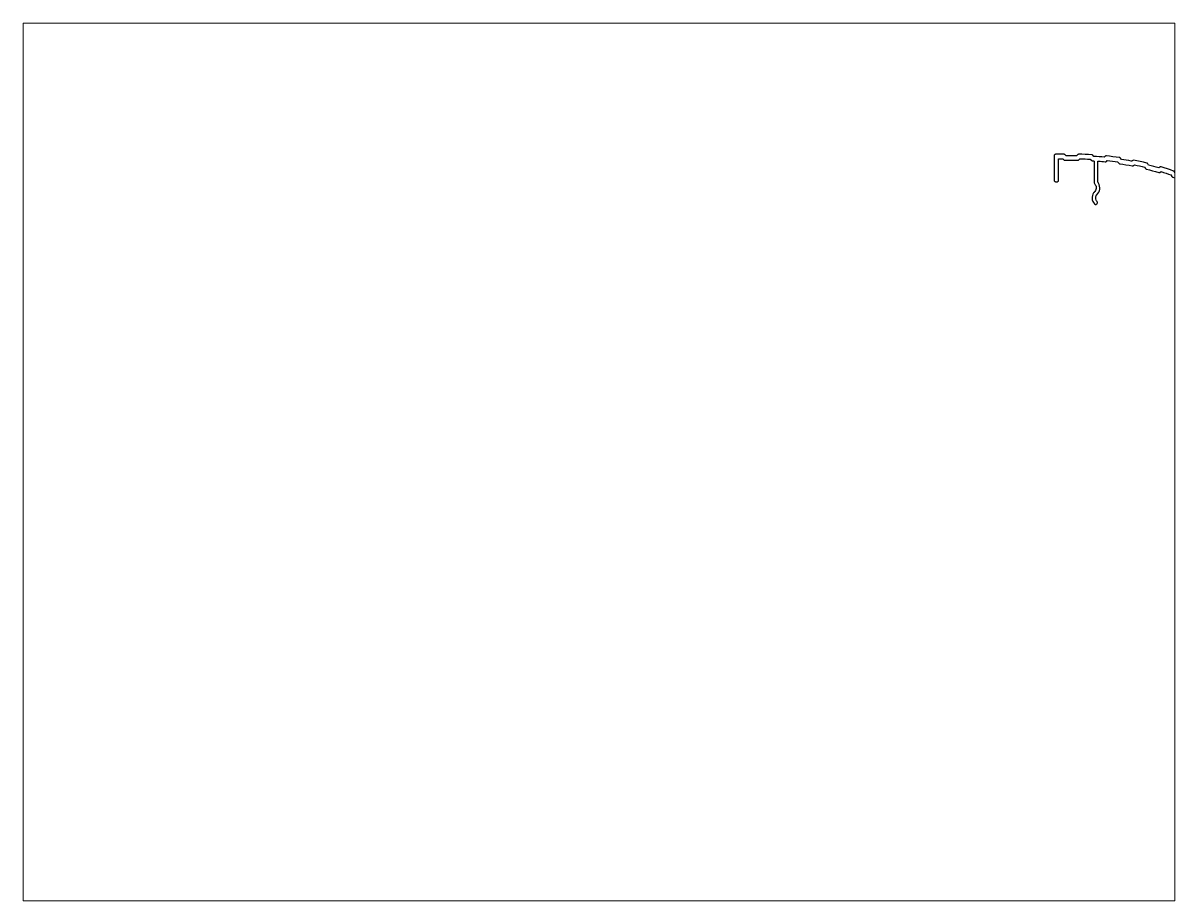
# Paper-space layout 'Layout1' of a CAD drawing. Extents: x 27 to 240, y 20 to 183.
# The model-space entities are those that its viewports show. They can reach past a viewport. Long polylines and large blocks are cut down to what shows.
import ezdxf

# ---------------------------------------------------------------- set-up
doc = ezdxf.new("R2010")
doc.units = 0
doc.header["$LTSCALE"] = 15
doc.layers.get('0').update_dxf_attribs({"linetype": 'CONTINUOUS'})

msp = doc.modelspace()

# ---------------------------------------------------------------- linework, layer by layer
at = {"color": 0, "ltscale": 0.009}
for points in [[(382.05, 226.41), (382.32, 225.93, 0.184619), (382.59, 225.7, -0.011073), (386.65, 224.16, 0.096478)], [(386.72, 225.75, 0.008796), (383.45, 226.99), (383.18, 227.48, 0.185572), (382.91, 227.71, 0.010977), (378.73, 229.07, 0.212639), (378.33, 229.02), (377.94, 228.78, 0.008796), (374.57, 229.71), (374.26, 230.17, 0.185778), (373.96, 230.38, 0.011556), (369.45, 231.39), (369.09, 231.12, -0.211307), (368.7, 231.03, 0.008271), (365.46, 231.6), (365.09, 232.03, 0.183681), (364.78, 232.21, 0.010994), (360.42, 232.77, 0.217774), (360.03, 232.63), (359.71, 232.34, 0.008824), (356.21, 232.62), (355.83, 233.01, 0.188536), (355.5, 233.17, 0.01094), (351.13, 233.32, 0.200789), (350.77, 233.17), (350.42, 232.82, 0.001376), (349.87, 232.82), (346.92, 232.82), (346.57, 233.18, 0.198912), (346.21, 233.32), (343.42, 233.32, 0.414214), (342.92, 232.82), (342.92, 224.62, 0.414214), (343.42, 224.12), (343.92, 224.12, 0.414214), (344.42, 224.62), (344.42, 231.82), (345.8, 231.82), (346.15, 231.47, 0.198912), (346.51, 231.32), (349.87, 231.32, -0.002425), (350.82, 231.32, 0.200039), (351.17, 231.46), (351.52, 231.81, -0.008889), (355.02, 231.69), (355.4, 231.3, 0.187624), (355.73, 231.15, -0.001033), (356.13, 231.12, -0.395591), (356.32, 230.92), (356.32, 224.06, 0.167398), (356.64, 223.13, -0.413841), (356.33, 220.61, 0.081688), (356.11, 220.37, 0.339673), (356.39, 216.72, 0.213422), (356.83, 216.52, 0.648232), (357.28, 217.52, -0.292517), (356.97, 219.44, -0.108614), (357.22, 219.79, 0.366903), (357.76, 223.63, -0.142266), (357.52, 224.43), (357.52, 230.81, -0.437963), (357.74, 231.01, -0.005817), (360.01, 230.8, 0.217232), (360.4, 230.93), (360.72, 231.22, -0.008873), (364.18, 230.78), (364.54, 230.35, 0.182702), (364.85, 230.17, -0.010902), (369.06, 229.43, 0.213062), (369.46, 229.52), (369.81, 229.78, -0.008886), (373.23, 229.01), (373.54, 228.55, 0.184829), (373.83, 228.35, -0.010878), (377.94, 227.22, 0.212036), (378.34, 227.27), (378.73, 227.5, -0.008875), (382.05, 226.42)]]:
    msp.add_lwpolyline(points, format="xyb", dxfattribs=at)

psp = doc.layouts.get("Layout1")

# ---------------------------------------------------------------- viewports
at = {"layer": '0', "color": 0, "linetype": 'BYBLOCK', "ltscale": 0.05}
psp.add_viewport(center=(133.35, 101.6), size=(213.36, 162.56), view_center_point=(190.51, 130.3), view_height=293.8955, dxfattribs=at)

doc.saveas('drawing.dxf')
